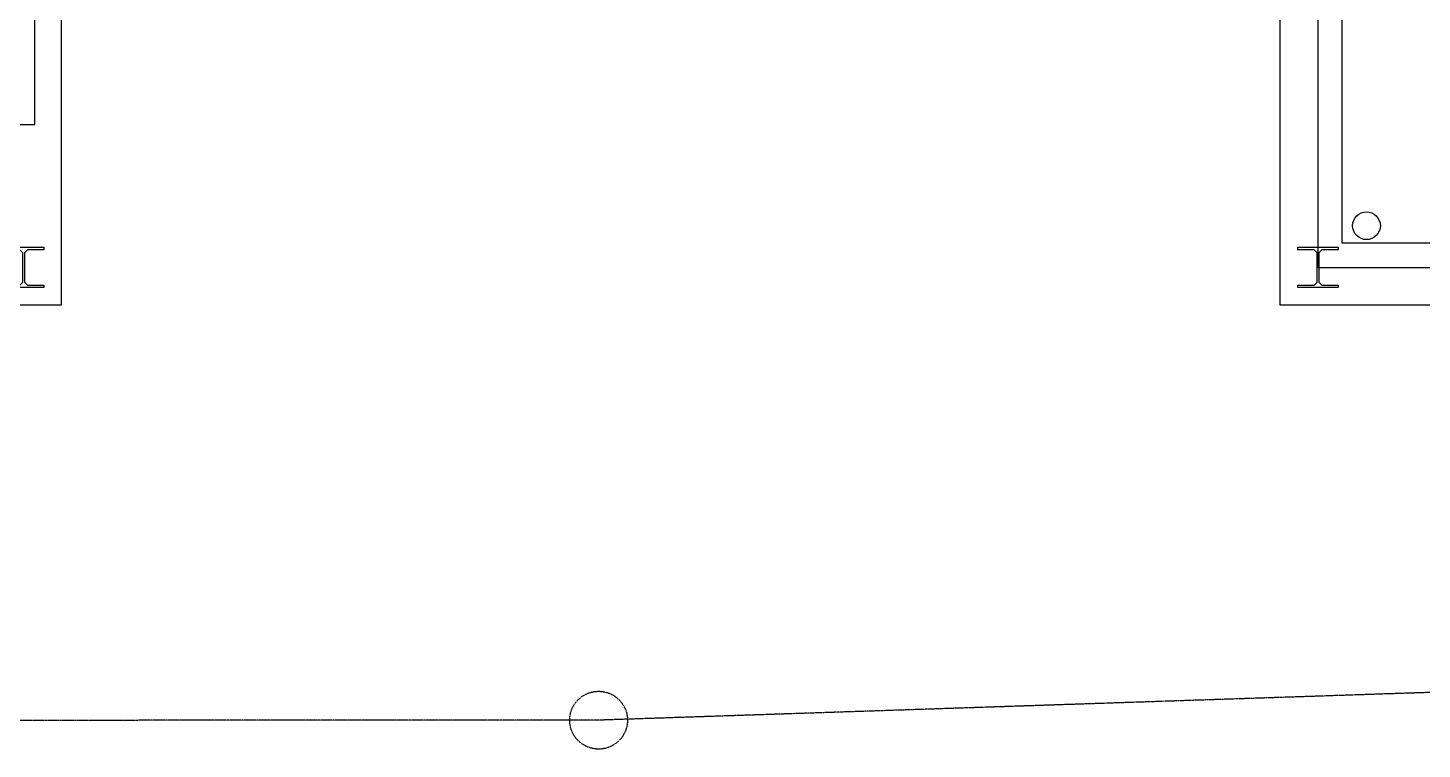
# Model space of a CAD drawing. Header units: millimetres. Extents: x 0 to 84100, y 0 to 59400.
# Drawn here: x 27934 to 33965, y 13642 to 16761 of the extents above; entities that cross this region are included whole.
import ezdxf

# ---------------------------------------------------------------- set-up
doc = ezdxf.new("R2010")
doc.units = ezdxf.units.MM
doc.header["$LTSCALE"] = 0.2
doc.linetypes.add('PHANTOM', pattern=[63.5, 31.75, -6.35, 6.35, -6.35, 6.35, -6.35])
doc.layers.get('Defpoints').update_dxf_attribs({"color": 5})
doc.layers.add('A_境界線', color=9, linetype='PHANTOM')
doc.layers.add('A_建築', color=8, linetype='Continuous')

msp = doc.modelspace()

# ---------------------------------------------------------------- linework, layer by layer
at = {"layer": 'A_境界線'}
msp.add_lwpolyline([(66664.5, 14975.04), (30402.65, 13767.02), (20277.78, 13763.86), (10047.68, 14776.54)], dxfattribs=at)
msp.add_circle((30402.65, 13766.99), 125, dxfattribs=at)
at = {"layer": 'A_建築', "linetype": 'Continuous'}
for points in [[(28077.8, 17525), (28077.8, 15562), (19051.8, 15562), (19051.8, 17525)], [(42597.8, 17525), (42597.8, 15562), (33351.8, 15562), (33351.8, 17525)], [(42329.8, 17525), (42329.8, 15830), (33619.8, 15830), (33619.8, 17525)]]:
    msp.add_lwpolyline(points, dxfattribs=at)
at = {"layer": 'A_建築'}
msp.add_lwpolyline([(33514.8, 17525), (33514.8, 15725), (42434.8, 15725), (42434.8, 17525)], dxfattribs=at)
at = {"layer": 'A_建築', "linetype": 'Continuous'}
for points in [[(27827.3, 15637.5), (27827.3, 15648.5), (27898.05, 15648.5), (27911.05, 15661.5), (27911.05, 15788.5), (27898.05, 15801.5), (27827.3, 15801.5), (27827.3, 15812.5), (28002.3, 15812.5), (28002.3, 15801.5), (27931.55, 15801.5), (27918.55, 15788.5), (27918.55, 15661.5), (27931.55, 15648.5), (28002.3, 15648.5), (28002.3, 15637.5)], [(33427.3, 15637.5), (33427.3, 15648.5), (33498.05, 15648.5), (33511.05, 15661.5), (33511.05, 15788.5), (33498.05, 15801.5), (33427.3, 15801.5), (33427.3, 15812.5), (33602.3, 15812.5), (33602.3, 15801.5), (33531.55, 15801.5), (33518.55, 15788.5), (33518.55, 15661.5), (33531.55, 15648.5), (33602.3, 15648.5), (33602.3, 15637.5)]]:
    msp.add_lwpolyline(points, close=True, dxfattribs=at)
msp.add_circle((33724.8, 15905), 60, dxfattribs=at)
at = {"layer": 'Defpoints'}
msp.add_lwpolyline([(27963.6, 22342.47), (17963.6, 22342.47), (17963.6, 16342.47), (27963.6, 16342.47)], close=True, dxfattribs=at)

doc.saveas('drawing.dxf')
